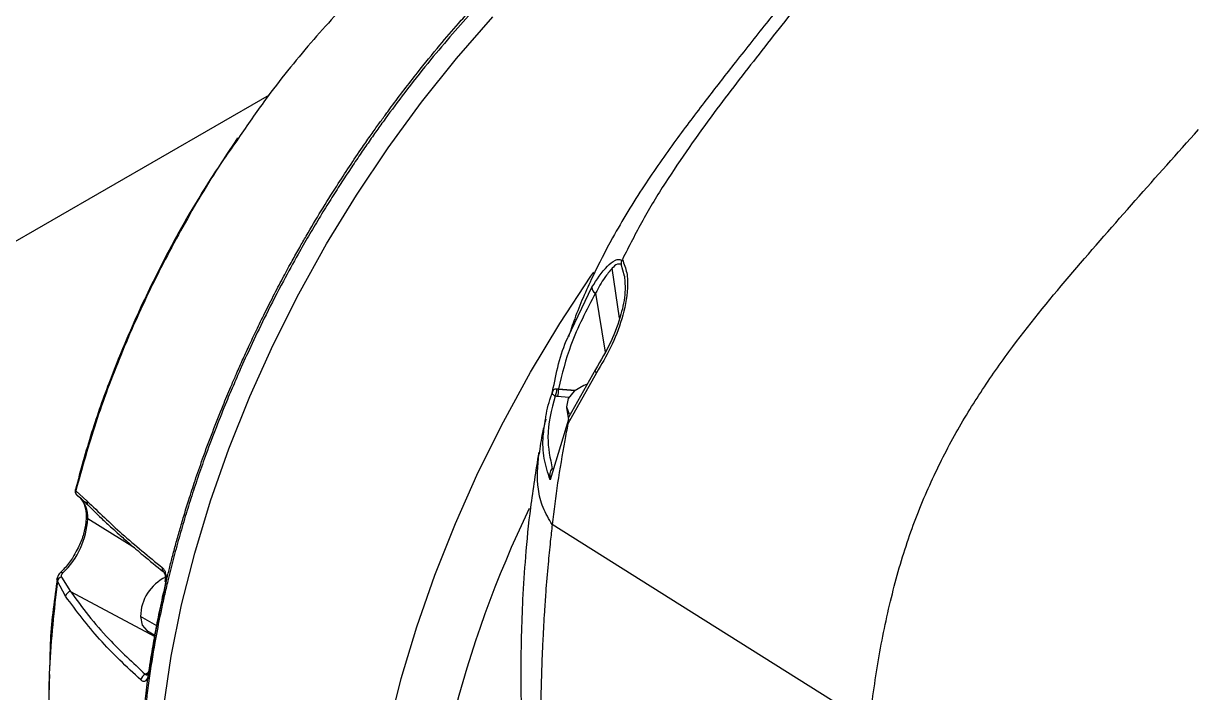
# Model space of a CAD drawing. Header units: millimetres. Extents: x -356 to 237, y 0 to 365.
# Drawn here: x -221.825 to -217.709, y 262.074 to 264.428 of the extents above; entities that cross this region are included whole.
import ezdxf

# ---------------------------------------------------------------- set-up
doc = ezdxf.new("R2010")
doc.units = ezdxf.units.MM

msp = doc.modelspace()

# ---------------------------------------------------------------- linework, layer by layer
at = {"color": 7, "linetype": 'Continuous', "lineweight": 25}
for p, q in [((-220.9619, 264.1757), (-240.3029, 253.0104)), ((-219.7298, 263.3918), (-219.7559, 263.5668)), ((-219.7122, 263.5389), (-219.7243, 263.5813)), ((-219.9101, 263.3261), (-219.8268, 263.5005)), ((-219.8139, 263.4797), (-219.7808, 263.2715)), ((-219.811, 263.1988), (-219.9113, 263.0196)), ((-219.8142, 263.2103), (-219.9089, 263.0417)), ((-219.9497, 263.1432), (-219.9449, 263.1433)), ((-219.9449, 263.1433), (-219.885, 263.1383)), ((-219.9649, 263.1337), (-219.9657, 263.1313)), ((-219.9644, 263.1361), (-219.9649, 263.1337)), ((-219.9649, 263.1337), (-219.9637, 263.1358)), ((-219.9649, 263.1311), (-219.9649, 263.1337)), ((-219.9085, 263.1126), (-219.9474, 263.1159)), ((-219.9446, 263.1413), (-219.8874, 263.1364)), ((-219.9162, 263.0755), (-219.9095, 263.0352)), ((-219.9094, 263.0353), (-219.9737, 262.823)), ((-220.0133, 262.913), (-220.0132, 262.9191)), ((-219.9704, 262.8405), (-219.9737, 262.823)), ((-221.6428, 262.7888), (-221.6433, 262.7874)), ((-221.6433, 262.7874), (-221.6412, 262.7843)), ((-221.6412, 262.7843), (-221.6014, 262.7482)), ((-221.4353, 262.5839), (-221.5993, 262.6854)), ((-221.6771, 262.4131), (-221.7059, 262.4662)), ((-221.6909, 262.4807), (-221.6597, 262.4305)), ((-221.3309, 262.4305), (-221.3241, 262.4621)), ((-221.6597, 262.4305), (-221.3638, 262.2714)), ((-221.3564, 262.3091), (-221.4135, 262.3421)), ((-221.3911, 262.2925), (-221.363, 262.2763)), ((-221.3968, 262.1386), (-221.3883, 262.1437))]:
    msp.add_line(p, q, dxfattribs=at)
at = {"color": 7, "linetype": 'Continuous', "lineweight": 25, "flags": 128}
for points in [[(-221.354, 261.6857), (-221.3479, 261.8535), (-221.3317, 262.0262), (-221.3054, 262.2029), (-221.2692, 262.3828), (-221.2232, 262.565), (-221.1678, 262.7484), (-221.1031, 262.9322), (-221.0296, 263.1154), (-220.9475, 263.2971), (-220.8574, 263.4764), (-220.7596, 263.6523), (-220.6547, 263.824), (-220.5432, 263.9906), (-220.4256, 264.1512), (-220.3026, 264.305), (-220.1749, 264.4513)], [(-220.6284, 261.2524), (-220.6216, 261.419), (-220.6049, 261.5903), (-220.5785, 261.7654), (-220.5425, 261.9436), (-220.4971, 262.1239), (-220.4425, 262.3055), (-220.379, 262.4875), (-220.3068, 262.669), (-220.2264, 262.8492), (-220.1381, 263.027), (-220.0423, 263.2018), (-219.9396, 263.3726), (-219.8304, 263.5385), (-219.8203, 263.5531)], [(-219.811, 263.1988), (-219.8133, 263.202), (-219.8146, 263.2051), (-219.815, 263.2079), (-219.8143, 263.2101), (-219.8142, 263.2103)], [(-219.8442, 263.1592), (-219.8556, 263.155), (-219.8892, 263.1349), (-219.9106, 263.1085), (-219.9167, 263.0798), (-219.9064, 263.0531)], [(-218.8524, 261.9648), (-219.4764, 262.3569), (-219.9666, 262.665)], [(-221.695, 262.4965), (-221.6945, 262.4969), (-221.693, 262.4973), (-221.6911, 262.4971), (-221.6888, 262.4965), (-221.6863, 262.4952)], [(-221.3346, 262.5004), (-221.3328, 262.4988), (-221.3324, 262.4985)], [(-221.3241, 262.462), (-221.3257, 262.4635), (-221.3268, 262.4649), (-221.3274, 262.4663), (-221.3274, 262.4676), (-221.3274, 262.4677)], [(-221.4135, 262.3421), (-221.4077, 262.3116), (-221.3911, 262.2925), (-221.3911, 262.2925)], [(-221.3841, 262.1465), (-221.3859, 262.1457), (-221.3876, 262.1445), (-221.3888, 262.1431), (-221.3893, 262.1416), (-221.3893, 262.14), (-221.3887, 262.1383), (-221.3876, 262.1367), (-221.3859, 262.1351)]]:
    msp.add_lwpolyline(points, dxfattribs=at)
at = {"color": 7, "linetype": 'Continuous', "lineweight": 25}
for centre, radius, start, end in [((-219.8069, 263.4985), 0.02, 174.2501, 249.6768), ((-219.9905, 263.1404), 0.0409, 325.9276, 3.889), ((-219.9804, 263.1377), 0.036, 5.6626, 9.0011), ((-220.0078, 263.1354), 0.0635, 342.0912, 5.3144), ((-221.6239, 262.7807), 0.0178, 168.1094, 232.2382), ((-221.6939, 262.6933), 0.0949, 355.2419, 48.8225), ((-221.5859, 262.744), 0.016, 164.6571, 216.365), ((-221.595, 262.694), 0.00966, 186.2817, 243.4784), ((-216.5395, 261.028), 3.8952, 154.2245, 177.8663), ((-221.8821, 262.6998), 0.2831, 313.744, 357.089), ((-221.3225, 262.5095), 0.0151, 163.2268, 217.0184), ((-221.6851, 262.4597), 0.0218, 105.3979, 162.5926), ((-221.2574, 262.3397), 0.1562, 115.6774, 179.1358), ((-221.6545, 262.4079), 0.0232, 102.8505, 167.003), ((-221.3866, 262.1146), 0.0261, 112.8746, 170.2945)]:
    msp.add_arc(centre, radius, start, end, dxfattribs=at)
for points, knots in [([(-218.132, 265.6077), (-218.1478, 265.5941), (-218.2322, 265.5211), (-218.3771, 265.381), (-218.5623, 265.19), (-218.7114, 265.0255), (-218.8303, 264.8901), (-218.9242, 264.7807), (-219.0197, 264.6672), (-219.1169, 264.5492), (-219.2204, 264.4209), (-219.3238, 264.2901), (-219.43, 264.1539), (-219.5365, 264.0129), (-219.6485, 263.8527), (-219.747, 263.6921), (-219.8268, 263.535), (-219.8785, 263.4188), (-219.902, 263.347), (-219.909, 263.3257)], [0, 0, 0, 0, 0.021411, 0.114971, 0.207437, 0.295441, 0.343517, 0.393069, 0.443908, 0.496208, 0.550555, 0.61365, 0.667961, 0.728475, 0.795568, 0.869246, 0.922196, 0.977025, 1, 1, 1, 1]), ([(-219.424, 265.1485), (-219.4514, 265.1323), (-219.5043, 265.1012), (-219.5785, 265.0532), (-219.6451, 265.0076), (-219.7041, 264.965), (-219.7555, 264.9262), (-219.81, 264.8834), (-219.8802, 264.826), (-219.9635, 264.7536), (-220.0475, 264.6756), (-220.1191, 264.6052), (-220.1862, 264.5362), (-220.2542, 264.4629), (-220.3283, 264.3788), (-220.4062, 264.2855), (-220.4821, 264.1891), (-220.5412, 264.1097), (-220.5839, 264.0504), (-220.6147, 264.0066), (-220.6468, 263.9598), (-220.6802, 263.91), (-220.7147, 263.8571), (-220.7502, 263.801), (-220.7867, 263.7418), (-220.8234, 263.68), (-220.8655, 263.6066), (-220.9158, 263.5146), (-220.9697, 263.4099), (-221.0187, 263.3086), (-221.0558, 263.2274), (-221.0858, 263.159), (-221.1152, 263.0893), (-221.1482, 263.0072), (-221.1807, 262.9211), (-221.2093, 262.8402), (-221.2337, 262.767), (-221.2567, 262.6933), (-221.2785, 262.6187), (-221.2991, 262.5429), (-221.3161, 262.4749), (-221.3301, 262.4146), (-221.3446, 262.3482), (-221.363, 262.2546), (-221.3793, 262.1555), (-221.3907, 262.0691), (-221.3974, 262.0102), (-221.4024, 261.9572), (-221.4063, 261.907), (-221.4091, 261.8595), (-221.4111, 261.8145), (-221.4123, 261.7722), (-221.4125, 261.7448), (-221.4126, 261.7315)], [0, 0, 0, 0, 0.0232715, 0.0448167, 0.064511, 0.0822475, 0.0979322, 0.1114881, 0.1328885, 0.1641416, 0.1921021, 0.2165804, 0.2374242, 0.2623811, 0.2896335, 0.3192126, 0.3511343, 0.3792307, 0.3914824, 0.4045145, 0.418328, 0.4329241, 0.4483001, 0.464455, 0.4813845, 0.4990833, 0.5169301, 0.5432063, 0.5756214, 0.6029262, 0.6253896, 0.6408257, 0.6574235, 0.6806649, 0.7054264, 0.7245984, 0.7433658, 0.7617244, 0.7809997, 0.8001161, 0.8190678, 0.8322271, 0.8453243, 0.8686827, 0.9018607, 0.9186572, 0.9322795, 0.9452125, 0.9574673, 0.9690601, 0.9800049, 0.9903136, 1, 1, 1, 1]), ([(-221.3239, 262.4619), (-221.3204, 262.4765), (-221.3133, 262.5061), (-221.3018, 262.5513), (-221.2894, 262.5979), (-221.2759, 262.6461), (-221.2608, 262.6978), (-221.2429, 262.7559), (-221.221, 262.823), (-221.1933, 262.903), (-221.1607, 262.9913), (-221.1273, 263.0757), (-221.1, 263.1412), (-221.0774, 263.1937), (-221.0563, 263.2413), (-221.032, 263.2945), (-221.0056, 263.3506), (-220.9757, 263.4119), (-220.9437, 263.4752), (-220.9116, 263.5363), (-220.882, 263.5909), (-220.8556, 263.638), (-220.8048, 263.7265), (-220.7325, 263.8449), (-220.6593, 263.9553), (-220.6182, 264.0148), (-220.6035, 264.0359), (-220.5895, 264.0555), (-220.5765, 264.0739), (-220.5642, 264.0908), (-220.5529, 264.1064), (-220.5424, 264.1207), (-220.5057, 264.1705), (-220.4463, 264.2482), (-220.3668, 264.3457), (-220.305, 264.4178), (-220.2597, 264.4686), (-220.2291, 264.5021), (-220.2099, 264.5227), (-220.1996, 264.5338), (-220.1954, 264.5382), (-220.1691, 264.566), (-220.1127, 264.624), (-220.0443, 264.6904), (-219.9873, 264.743), (-219.9496, 264.7769), (-219.9094, 264.8121), (-219.8666, 264.8484), (-219.7996, 264.9033), (-219.715, 264.9687), (-219.6192, 265.0366), (-219.5475, 265.0838), (-219.4975, 265.115), (-219.4664, 265.1338), (-219.4479, 265.1447), (-219.4393, 265.1497), (-219.4369, 265.1512), (-219.4361, 265.1516), (-219.4359, 265.1517)], [0, 0, 0, 0, 0.013331, 0.027159, 0.041491, 0.056331, 0.071687, 0.089521, 0.110451, 0.134535, 0.164862, 0.19431, 0.215409, 0.228021, 0.24518, 0.26177, 0.280164, 0.300365, 0.322507, 0.343338, 0.361786, 0.377836, 0.391481, 0.45261, 0.501319, 0.509427, 0.517057, 0.524211, 0.530889, 0.537094, 0.542826, 0.548086, 0.552877, 0.597891, 0.635174, 0.664929, 0.682418, 0.695845, 0.705265, 0.70752, 0.709336, 0.710713, 0.741591, 0.781337, 0.795592, 0.810663, 0.82653, 0.843176, 0.860578, 0.903687, 0.938414, 0.965136, 0.980114, 0.990871, 0.997484, 0.999251, 0.999753, 1, 1, 1, 1]), ([(-220.1507, 264.9481), (-220.1984, 264.9169), (-220.311, 264.8434), (-220.4767, 264.7069), (-220.6514, 264.5425), (-220.8183, 264.3593), (-220.9588, 264.1861), (-221.0379, 264.0702), (-221.0689, 264.0248)], [0, 0, 0, 0, 0.130336, 0.307438, 0.490193, 0.679201, 0.874106, 1, 1, 1, 1]), ([(-218.7521, 264.9237), (-218.8612, 264.791), (-219.0254, 264.5912), (-219.2398, 264.321), (-219.3449, 264.1836), (-219.3972, 264.1151)], [0, 0, 0, 0, 0.498365, 0.750032, 1, 1, 1, 1]), ([(-219.3972, 264.1151), (-219.4561, 264.0333), (-219.5449, 263.9101), (-219.65, 263.7357), (-219.6964, 263.644), (-219.7197, 263.5979)], [0, 0, 0, 0, 0.495222, 0.746061, 1, 1, 1, 1]), ([(-218.8524, 261.9648), (-218.8424, 262.0399), (-218.8223, 262.1891), (-218.7775, 262.4067), (-218.7187, 262.6128), (-218.6434, 262.803), (-218.5553, 262.9781), (-218.4563, 263.1404), (-218.3196, 263.334), (-218.1379, 263.5541), (-217.9172, 263.8053), (-217.7692, 263.9714), (-217.6952, 264.0544)], [0, 0, 0, 0, 0.0930846, 0.184815, 0.2727031, 0.3559527, 0.4357552, 0.5132297, 0.5892358, 0.7266813, 0.8634879, 1, 1, 1, 1]), ([(-221.0727, 264.0254), (-221.1242, 263.9474), (-221.2296, 263.7881), (-221.3377, 263.5866), (-221.4138, 263.4286), (-221.4671, 263.3092), (-221.5263, 263.1623), (-221.5891, 262.9856), (-221.6243, 262.8557), (-221.6424, 262.7887)], [0, 0, 0, 0, 0.204774, 0.418532, 0.500687, 0.589284, 0.704965, 0.848003, 1, 1, 1, 1]), ([(-221.0689, 264.0248), (-221.0867, 263.9997), (-221.1547, 263.9039), (-221.2589, 263.7275), (-221.3803, 263.498), (-221.4848, 263.2627), (-221.574, 263.0255), (-221.6189, 262.8643), (-221.6412, 262.7843)], [0, 0, 0, 0, 0.067323, 0.256508, 0.447014, 0.6344, 0.818728, 1, 1, 1, 1]), ([(-219.8268, 263.5005), (-219.8101, 263.5265), (-219.787, 263.5623), (-219.7521, 263.5927), (-219.7324, 263.6), (-219.7249, 263.5961), (-219.7215, 263.5942)], [0, 0, 0, 0, 0.610999, 0.839038, 0.924957, 1, 1, 1, 1]), ([(-219.7198, 263.598), (-219.7139, 263.5825), (-219.7015, 263.5504), (-219.7002, 263.4782), (-219.7189, 263.3887), (-219.7581, 263.2885), (-219.7938, 263.228), (-219.811, 263.1988)], [0, 0, 0, 0, 0.116607, 0.242213, 0.503454, 0.760181, 1, 1, 1, 1]), ([(-219.7215, 263.5942), (-219.7212, 263.5948), (-219.7206, 263.5961), (-219.72, 263.5973), (-219.7197, 263.5979)], [0, 0, 0, 0, 0.4998755, 1, 1, 1, 1]), ([(-219.7559, 263.5668), (-219.7649, 263.5561), (-219.7875, 263.5293), (-219.804, 263.4983), (-219.8139, 263.4797)], [0, 0, 0, 0, 0.399683, 1, 1, 1, 1]), ([(-219.7243, 263.5813), (-219.7289, 263.5816), (-219.7414, 263.5823), (-219.7502, 263.5728), (-219.7559, 263.5668)], [0, 0, 0, 0, 0.361876, 1, 1, 1, 1]), ([(-219.7214, 263.5942), (-219.7224, 263.5924), (-219.7246, 263.5884), (-219.7244, 263.5838), (-219.7243, 263.5813)], [0, 0, 0, 0, 0.448048, 1, 1, 1, 1]), ([(-219.7123, 263.5395), (-219.711, 263.5208), (-219.7079, 263.4754), (-219.7252, 263.3975), (-219.7586, 263.3048), (-219.7949, 263.243), (-219.8143, 263.2102)], [0, 0, 0, 0, 0.159657, 0.38796, 0.675316, 1, 1, 1, 1]), ([(-219.8139, 263.4797), (-219.8456, 263.4197), (-219.9023, 263.3125), (-219.9319, 263.195), (-219.9449, 263.1433)], [0, 0, 0, 0, 0.559893, 1, 1, 1, 1]), ([(-219.9649, 263.1337), (-219.9524, 263.1985), (-219.9396, 263.2647), (-219.9107, 263.3249), (-219.9101, 263.3261)], [0, 0, 0, 0, 0.979934, 1, 1, 1, 1]), ([(-219.9637, 263.1358), (-219.9629, 263.1376), (-219.9616, 263.1409), (-219.9569, 263.1425), (-219.9531, 263.1432), (-219.9509, 263.1432), (-219.9497, 263.1432)], [0, 0, 0, 0, 0.312483, 0.612511, 0.794893, 1, 1, 1, 1]), ([(-219.9897, 263.0357), (-219.9889, 263.0423), (-219.9847, 263.0758), (-219.9737, 263.1079), (-219.9649, 263.1337)], [0, 0, 0, 0, 0.196595, 1, 1, 1, 1]), ([(-219.9566, 263.1175), (-219.9692, 263.0692), (-219.9913, 262.984), (-219.9738, 262.8983), (-219.9662, 262.8612)], [0, 0, 0, 0, 0.567565, 1, 1, 1, 1]), ([(-219.9566, 263.1175), (-219.9577, 263.118), (-219.9596, 263.1192), (-219.9625, 263.1217), (-219.9658, 263.1255), (-219.9652, 263.1292), (-219.9649, 263.1311)], [0, 0, 0, 0, 0.203372, 0.384501, 0.683878, 1, 1, 1, 1]), ([(-219.9474, 263.1159), (-219.9492, 263.1161), (-219.9523, 263.1164), (-219.9553, 263.1171), (-219.9566, 263.1175)], [0, 0, 0, 0, 0.567411, 1, 1, 1, 1]), ([(-219.989, 263.0355), (-219.9931, 263.0201), (-220.0037, 262.9798), (-220.0093, 262.9385), (-220.0128, 262.9129)], [0, 0, 0, 0, 0.382349, 1, 1, 1, 1]), ([(-219.9737, 262.823), (-219.9819, 262.8476), (-219.9983, 262.8972), (-220.0007, 262.9704), (-219.993, 263.016), (-219.9897, 263.0357)], [0, 0, 0, 0, 0.358538, 0.722851, 1, 1, 1, 1]), ([(-219.9113, 263.0196), (-219.9132, 263.0098), (-219.9172, 262.9901), (-219.9209, 262.9704), (-219.9227, 262.9605)], [0, 0, 0, 0, 0.498627, 1, 1, 1, 1]), ([(-219.9112, 263.0196), (-219.9106, 263.0222), (-219.9097, 263.0264), (-219.9091, 263.0313), (-219.9091, 263.0338), (-219.9093, 263.0347), (-219.9094, 263.0351), (-219.9094, 263.0353)], [0, 0, 0, 0, 0.49123, 0.81818, 0.926387, 0.967254, 1, 1, 1, 1]), ([(-219.9227, 262.9605), (-219.9314, 262.9109), (-219.9485, 262.8128), (-219.9606, 262.7139), (-219.9666, 262.665)], [0, 0, 0, 0, 0.505062, 1, 1, 1, 1]), ([(-220.0138, 262.9191), (-220.0242, 262.8544), (-220.0438, 262.7324), (-220.0609, 262.5598), (-220.0708, 262.4093), (-220.0769, 262.2419), (-220.0775, 262.0604), (-220.0716, 261.8864), (-220.0621, 261.7483), (-220.0508, 261.6318), (-220.0345, 261.5053), (-220.0133, 261.3727), (-219.9898, 261.2468), (-219.9675, 261.136), (-219.9462, 261.0329), (-219.923, 260.9201), (-219.8939, 260.7806), (-219.8598, 260.6208), (-219.8334, 260.5066), (-219.8202, 260.4494)], [0, 0, 0, 0, 0.0788, 0.14837, 0.208364, 0.260005, 0.349609, 0.426298, 0.469242, 0.515894, 0.566883, 0.622479, 0.677186, 0.720816, 0.758222, 0.803679, 0.859192, 0.92939, 1, 1, 1, 1]), ([(-219.9666, 262.665), (-219.9781, 262.6847), (-220.0009, 262.7235), (-220.0227, 262.8081), (-220.017, 262.8717), (-220.0133, 262.913)], [0, 0, 0, 0, 0.264505, 0.521616, 1, 1, 1, 1]), ([(-219.9737, 262.823), (-219.9743, 262.8302), (-219.9752, 262.8407), (-219.972, 262.8541), (-219.9681, 262.8589), (-219.9662, 262.8612)], [0, 0, 0, 0, 0.5395754, 0.7856545, 1, 1, 1, 1]), ([(-221.6433, 262.7874), (-221.6435, 262.7857), (-221.644, 262.7831), (-221.6435, 262.7794), (-221.6423, 262.7755), (-221.6404, 262.7719), (-221.6382, 262.77), (-221.6377, 262.7695)], [0, 0, 0, 0, 0.262664, 0.40663, 0.559532, 0.882202, 1, 1, 1, 1]), ([(-221.6377, 262.7695), (-221.632, 262.765), (-221.6184, 262.754), (-221.6061, 262.7417), (-221.5989, 262.7344)], [0, 0, 0, 0, 0.415134, 1, 1, 1, 1]), ([(-221.6321, 262.7652), (-221.6293, 262.7628), (-221.6202, 262.7552), (-221.6094, 262.7345), (-221.605, 262.7118), (-221.6047, 262.697), (-221.6046, 262.6932)], [0, 0, 0, 0, 0.138068, 0.443171, 0.853283, 1, 1, 1, 1]), ([(-221.6014, 262.7482), (-221.5611, 262.7093), (-221.4762, 262.6276), (-221.3849, 262.553), (-221.337, 262.5139)], [0, 0, 0, 0, 0.475366, 1, 1, 1, 1]), ([(-221.5989, 262.7344), (-221.5831, 262.7189), (-221.5554, 262.6915), (-221.5184, 262.6572), (-221.4862, 262.6282), (-221.4497, 262.596), (-221.3987, 262.5521), (-221.358, 262.5194), (-221.3346, 262.5004)], [0, 0, 0, 0, 0.1879105, 0.3310458, 0.4284916, 0.5560993, 0.7440524, 1, 1, 1, 1]), ([(-221.6046, 262.6932), (-221.6048, 262.6865), (-221.6056, 262.6658), (-221.6135, 262.6305), (-221.6261, 262.5946), (-221.6382, 262.5741), (-221.6425, 262.5667)], [0, 0, 0, 0, 0.148861, 0.465058, 0.809248, 1, 1, 1, 1]), ([(-219.9666, 262.665), (-219.9688, 262.6453), (-219.9741, 262.5992), (-219.9818, 262.5199), (-219.9887, 262.4376), (-219.9948, 262.3499), (-219.9991, 262.2722), (-220.003, 262.1829), (-220.0063, 262.0835), (-220.0087, 261.9686), (-220.0095, 261.8518), (-220.0084, 261.7769), (-220.0078, 261.7407)], [0, 0, 0, 0, 0.06399, 0.150367, 0.258142, 0.331819, 0.434999, 0.510296, 0.621402, 0.75743, 0.882556, 1, 1, 1, 1]), ([(-221.6425, 262.5667), (-221.6459, 262.5603), (-221.6567, 262.54), (-221.6751, 262.5168), (-221.6905, 262.5011), (-221.6951, 262.4965)], [0, 0, 0, 0, 0.249747, 0.778705, 1, 1, 1, 1]), ([(-221.6951, 262.4965), (-221.6981, 262.4932), (-221.704, 262.4867), (-221.7062, 262.4782), (-221.7073, 262.4741)], [0, 0, 0, 0, 0.509859, 1, 1, 1, 1]), ([(-221.6909, 262.4807), (-221.6913, 262.4819), (-221.6921, 262.4843), (-221.6913, 262.4882), (-221.6894, 262.492), (-221.6874, 262.4941), (-221.6863, 262.4952)], [0, 0, 0, 0, 0.226681, 0.46072, 0.717966, 1, 1, 1, 1]), ([(-221.3241, 262.462), (-221.3233, 262.4676), (-221.3216, 262.4788), (-221.3245, 262.4939), (-221.3294, 262.5062), (-221.3346, 262.5115), (-221.337, 262.5139)], [0, 0, 0, 0, 0.301009, 0.603769, 0.818666, 1, 1, 1, 1]), ([(-221.333, 262.4989), (-221.3322, 262.498), (-221.3307, 262.4964), (-221.3292, 262.4932), (-221.3279, 262.4895), (-221.3268, 262.4849), (-221.3262, 262.4795), (-221.3263, 262.4736), (-221.327, 262.4696), (-221.3274, 262.4677)], [0, 0, 0, 0, 0.105892, 0.19853, 0.318733, 0.465177, 0.63322, 0.814723, 1, 1, 1, 1]), ([(-221.7059, 262.4662), (-221.7174, 262.364), (-221.7398, 262.1656), (-221.7345, 261.8694), (-221.7383, 261.58), (-221.7397, 261.2909), (-221.7417, 261.0018), (-221.7436, 260.7127), (-221.7455, 260.4236), (-221.7468, 260.2308), (-221.7474, 260.1344)], [0, 0, 0, 0, 0.132102, 0.256457, 0.380377, 0.5043, 0.628224, 0.752147, 0.876073, 1, 1, 1, 1]), ([(-221.7059, 262.4769), (-221.7162, 262.4046), (-221.7309, 262.3013), (-221.7325, 262.1971), (-221.733, 262.1658)], [0, 0, 0, 0, 0.700215, 1, 1, 1, 1]), ([(-221.7059, 262.4662), (-221.7067, 262.4683), (-221.708, 262.4719), (-221.7068, 262.4755), (-221.7063, 262.477)], [0, 0, 0, 0, 0.5910692, 1, 1, 1, 1]), ([(-221.3241, 262.462), (-221.3378, 262.4008), (-221.362, 262.2925), (-221.3787, 262.1828), (-221.3859, 262.1351)], [0, 0, 0, 0, 0.565772, 1, 1, 1, 1]), ([(-221.3858, 262.135), (-221.3811, 262.1665), (-221.3728, 262.222), (-221.3581, 262.303), (-221.3426, 262.3806), (-221.3303, 262.4341), (-221.3239, 262.4619)], [0, 0, 0, 0, 0.28714, 0.505166, 0.742639, 1, 1, 1, 1]), ([(-221.4124, 262.119), (-221.4623, 262.1653), (-221.5595, 262.2553), (-221.6387, 262.3615), (-221.6771, 262.4131)], [0, 0, 0, 0, 0.514302, 1, 1, 1, 1]), ([(-221.6597, 262.4305), (-221.639, 262.4019), (-221.597, 262.3438), (-221.5108, 262.2446), (-221.4404, 262.1792), (-221.3968, 262.1386)], [0, 0, 0, 0, 0.268914, 0.546124, 1, 1, 1, 1]), ([(-221.7338, 262.1381), (-221.7346, 262.1113), (-221.7373, 262.0263), (-221.7367, 261.8909), (-221.7381, 261.7401), (-221.7389, 261.6131), (-221.7396, 261.5059), (-221.7403, 261.3965), (-221.7411, 261.2661), (-221.7422, 261.0997), (-221.7435, 260.9008), (-221.7449, 260.6694), (-221.7466, 260.4123), (-221.7477, 260.2324), (-221.7483, 260.1405)], [0, 0, 0, 0, 0.040358, 0.127712, 0.203202, 0.266809, 0.318535, 0.364112, 0.431104, 0.514382, 0.613948, 0.729804, 0.861949, 1, 1, 1, 1]), ([(-221.4158, 261.7338), (-221.4158, 261.7343), (-221.4158, 261.7396), (-221.4156, 261.7623), (-221.415, 261.7979), (-221.4134, 261.8417), (-221.4114, 261.8814), (-221.4088, 261.9221), (-221.4056, 261.962), (-221.4016, 262.0057), (-221.3955, 262.0627), (-221.3895, 262.1074), (-221.3858, 262.135)], [0, 0, 0, 0, 0.003916, 0.039186, 0.16928, 0.269496, 0.365212, 0.465806, 0.573039, 0.663729, 0.792268, 1, 1, 1, 1]), ([(-221.4124, 262.119), (-221.4093, 262.1169), (-221.4035, 262.1129), (-221.3933, 262.1165), (-221.388, 262.125), (-221.3867, 262.1315), (-221.3859, 262.1351)], [0, 0, 0, 0, 0.2673922, 0.5000452, 0.723159, 1, 1, 1, 1]), ([(-221.3898, 262.1365), (-221.3903, 262.1362), (-221.3914, 262.1357), (-221.3934, 262.1358), (-221.3953, 262.1368), (-221.3962, 262.138), (-221.3968, 262.1386)], [0, 0, 0, 0, 0.2285683, 0.4510302, 0.6981097, 1, 1, 1, 1]), ([(-221.3894, 262.1414), (-221.3898, 262.14), (-221.3903, 262.1384), (-221.3899, 262.1369), (-221.3899, 262.1368)], [0, 0, 0, 0, 0.8955391, 1, 1, 1, 1])]:
    msp.add_open_spline(points, degree=3, knots=knots, dxfattribs=at)

doc.saveas('drawing.dxf')
